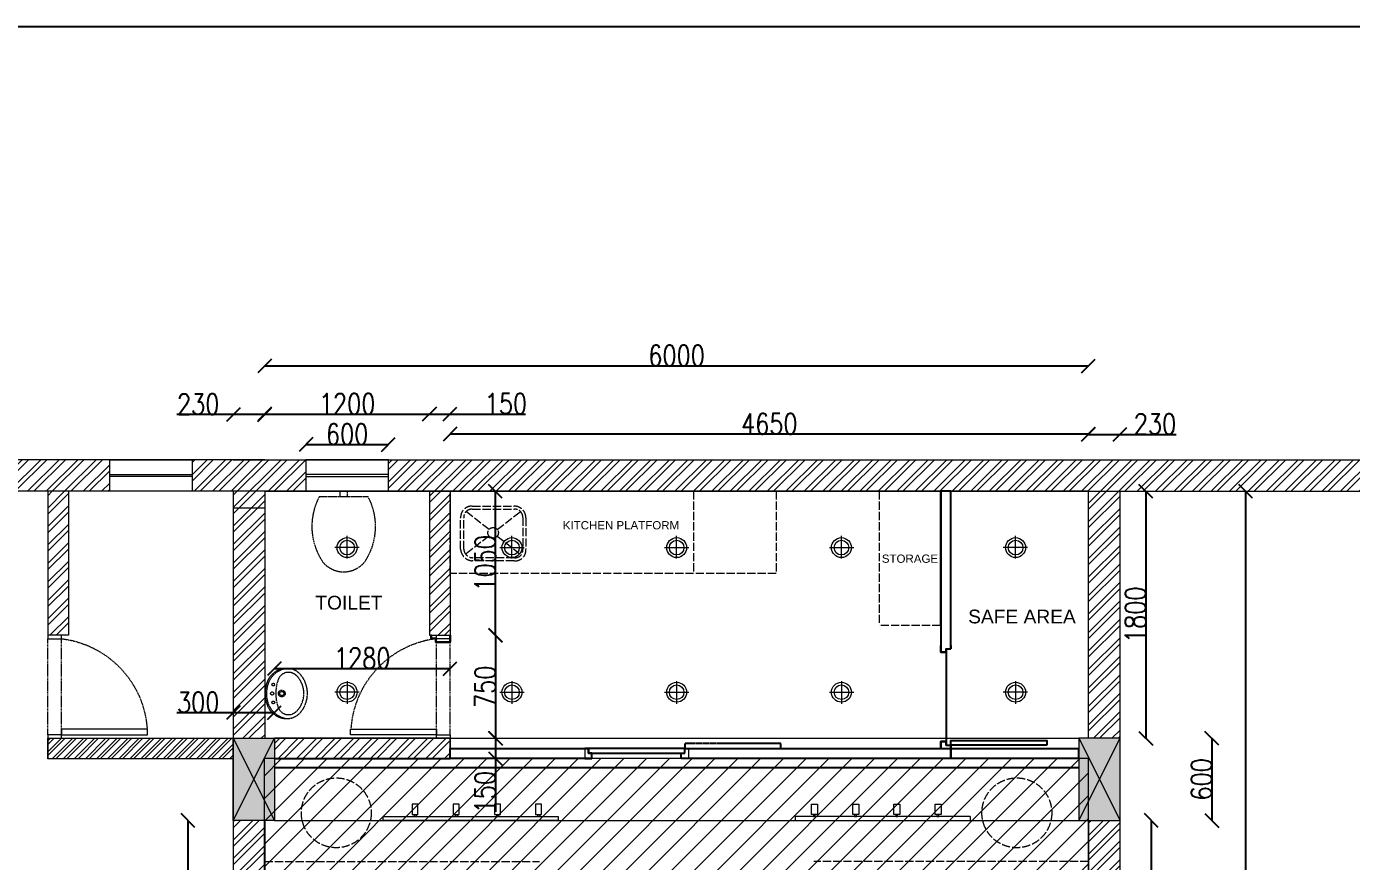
# Model space of a CAD drawing. Header units: millimetres. Extents: x 1926 to 160733, y 10813 to 39285.
# Drawn here: x 90556 to 100208, y 29227 to 35316 of the extents above; entities that cross this region are included whole.
import ezdxf

# ---------------------------------------------------------------- set-up
doc = ezdxf.new("R2010")
doc.units = ezdxf.units.MM
doc.linetypes.add('ACAD_ISO02W100', pattern=[15, 12, -3])
doc.linetypes.add('HIDDEN', pattern=[9.525, 6.35, -3.175])
doc.layers.get('Defpoints').update_dxf_attribs({"lineweight": 0})
for name, color, linetype, lineweight in [('C-DOOR', 7, 'HIDDEN', 0), ('celling', 30, 'Continuous', 0), ('COLOUNM', 7, 'Continuous', 0), ('FURN', 252, 'Continuous', 0), ('furn 2', 253, 'ACAD_ISO02W100', 0), ('hatch', 7, 'Continuous', 0), ('txt', 5, 'Continuous', 0), ('wall', 250, 'Continuous', 0)]:
    doc.layers.add(name, color=color, linetype=linetype, lineweight=lineweight)
doc.layers.add('ELE', color=7, linetype='Continuous', lineweight=0, true_color=0x575c5a)
doc.layers.add('glass', color=7, linetype='Continuous', lineweight=5, true_color=0x0082ad)
doc.styles.add('DIM_FONT', font='SIMPLEX.shx', dxfattribs={"width": 0.8})
doc.styles.get("Standard").update_dxf_attribs({"font": 'arial.ttf'})
doc.dimstyles.new('ISO-25', dxfattribs={"dimtxt": 2.5, "dimasz": 2.5, "dimexe": 1.25, "dimexo": 0.625, "dimtad": 1, "dimtxsty": 'Standard', "dimcen": 2.5, "dimadec": 0, "dimazin": 0, "dimtfac": 1, "dimtmove": 0, "dimatfit": 3, "dimfxl": 1, "dimarcsym": 0})
pattern_1 = [(45, (-1071278.23, 18299.64), (-67.351921, 67.351921), []), (45, (-1071233.33, 18299.64), (-67.351921, 67.351921), [])]

# ---------------------------------------------------------------- blocks, each defined once
blk = doc.blocks.new('A$C51D124C1')
at = {"layer": 'C-DOOR'}
for p, q in [((25, 100), (725, 100)), ((25, 0), (725, 0))]:
    blk.add_line(p, q, dxfattribs=at)
blk.add_arc((21.1, 15.4), 709, 6.8545, 86.46385, dxfattribs=at)
blk.add_arc((21.1, 15.4), 709, 6.8545, 86.46385, dxfattribs=at)
at = {"layer": 'ELE'}
for points in [[(25, 725), (65, 725), (65, 100), (25, 100)], [(25, 725), (65, 725), (65, 100), (25, 100)], [(25, 0), (0, 0), (0, 100), (25, 100)], [(25, 0), (0, 0), (0, 100), (25, 100)], [(750, 0), (725, 0), (725, 100), (750, 100)], [(750, 0), (725, 0), (725, 100), (750, 100)]]:
    blk.add_lwpolyline(points, close=True, dxfattribs=at)
blk = doc.blocks.new('_Oblique')
at = {"color": 0, "linetype": 'ByBlock', "lineweight": -2}
blk.add_line((-0.5, -0.5), (0.5, 0.5), dxfattribs=at)
blk = doc.blocks.new('*D298')
at = {"color": 0, "lineweight": -2, "transparency": 16777216}
blk.add_line((92291.4, 32489.3), (93491.4, 32489.3), dxfattribs=at)
at = {"layer": 'Defpoints', "color": 0, "transparency": 16777216}
for p in [(93491.4, 32489.3), (92291.4, 32072.6), (93491.4, 32072.6)]:
    blk.add_point(p, dxfattribs=at)
at = {"color": 0, "lineweight": -2, "transparency": 16777216, "xscale": 100, "yscale": 100, "zscale": 100, "rotation": 180}
blk.add_blockref('_Oblique', (92291.4, 32489.3), dxfattribs=at)
at = {"color": 0, "lineweight": -2, "transparency": 16777216, "xscale": 100, "yscale": 100, "zscale": 100}
blk.add_blockref('_Oblique', (93491.4, 32489.3), dxfattribs=at)
at = {"color": 0, "transparency": 16777216, "insert": (92891.4, 32565), "char_height": 150, "attachment_point": 5, "style": 'DIM_FONT'}
blk.add_mtext('1200', dxfattribs=at)
blk = doc.blocks.new('*D299')
at = {"color": 0, "lineweight": -2, "transparency": 16777216}
for p, q in [((93491.4, 32489.6), (93641.4, 32489.6)), ((93641.4, 32489.6), (94191.4, 32489.6))]:
    blk.add_line(p, q, dxfattribs=at)
at = {"layer": 'Defpoints', "color": 0, "transparency": 16777216}
for p in [(93491.4, 32489.6), (93491.4, 31926.2), (93641.4, 31926.2)]:
    blk.add_point(p, dxfattribs=at)
at = {"color": 0, "lineweight": -2, "transparency": 16777216, "xscale": 100, "yscale": 100, "zscale": 100, "rotation": 180}
blk.add_blockref('_Oblique', (93491.4, 32489.6), dxfattribs=at)
at = {"color": 0, "lineweight": -2, "transparency": 16777216, "xscale": 100, "yscale": 100, "zscale": 100}
blk.add_blockref('_Oblique', (93641.4, 32489.6), dxfattribs=at)
at = {"color": 0, "transparency": 16777216, "insert": (94048, 32565.3), "char_height": 150, "attachment_point": 5, "style": 'DIM_FONT'}
blk.add_mtext('150', dxfattribs=at)
blk = doc.blocks.new('*D300')
at = {"color": 0, "lineweight": -2, "transparency": 16777216}
blk.add_line((98291.4, 32343), (93641.4, 32343), dxfattribs=at)
at = {"layer": 'Defpoints', "color": 0, "transparency": 16777216}
for p in [(93641.4, 32343), (93641.4, 31926.2), (98291.4, 31926.2)]:
    blk.add_point(p, dxfattribs=at)
at = {"color": 0, "lineweight": -2, "transparency": 16777216, "xscale": 100, "yscale": 100, "zscale": 100, "rotation": 180}
blk.add_blockref('_Oblique', (93641.4, 32343), dxfattribs=at)
at = {"color": 0, "lineweight": -2, "transparency": 16777216, "xscale": 100, "yscale": 100, "zscale": 100}
blk.add_blockref('_Oblique', (98291.4, 32343), dxfattribs=at)
at = {"color": 0, "transparency": 16777216, "insert": (95966.4, 32418.6), "char_height": 150, "attachment_point": 5, "style": 'DIM_FONT'}
blk.add_mtext('4650', dxfattribs=at)
blk = doc.blocks.new('*D301')
at = {"color": 0, "lineweight": -2, "transparency": 16777216}
blk.add_line((98709.7, 31926.2), (98709.7, 30126.2), dxfattribs=at)
at = {"layer": 'Defpoints', "color": 0, "transparency": 16777216}
for p in [(98291.4, 31926.2), (98291.4, 30126.2), (98709.7, 30126.2)]:
    blk.add_point(p, dxfattribs=at)
at = {"color": 0, "lineweight": -2, "transparency": 16777216, "xscale": 100, "yscale": 100, "zscale": 100}
for p, rotation in [((98709.7, 31926.2), 90), ((98709.7, 30126.2), 270)]:
    blk.add_blockref('_Oblique', p, dxfattribs=dict(at, rotation=rotation))
at = {"color": 0, "transparency": 16777216, "insert": (98634.1, 31026.2), "char_height": 150, "attachment_point": 5, "rotation": 90, "style": 'DIM_FONT'}
blk.add_mtext('1800', dxfattribs=at)
blk = doc.blocks.new('*D302')
at = {"color": 0, "lineweight": -2, "transparency": 16777216}
blk.add_line((99190.3, 30126.2), (99190.3, 29526.2), dxfattribs=at)
at = {"layer": 'Defpoints', "color": 0, "transparency": 16777216}
for p in [(98221.4, 30126.2), (98221.4, 29526.2), (99190.3, 29526.2)]:
    blk.add_point(p, dxfattribs=at)
at = {"color": 0, "lineweight": -2, "transparency": 16777216, "xscale": 100, "yscale": 100, "zscale": 100}
for p, rotation in [((99190.3, 30126.2), 90), ((99190.3, 29526.2), 270)]:
    blk.add_blockref('_Oblique', p, dxfattribs=dict(at, rotation=rotation))
at = {"color": 0, "transparency": 16777216, "insert": (99114.7, 29826.2), "char_height": 150, "attachment_point": 5, "rotation": 90, "style": 'DIM_FONT'}
blk.add_mtext('600', dxfattribs=at)
blk = doc.blocks.new('*D303')
at = {"color": 0, "lineweight": -2, "transparency": 16777216}
blk.add_line((98749.2, 29526.2), (98749.2, 27426.2), dxfattribs=at)
at = {"layer": 'Defpoints', "color": 0, "transparency": 16777216}
for p in [(98291.4, 29526.2), (98291.4, 27426.2), (98749.2, 27426.2)]:
    blk.add_point(p, dxfattribs=at)
at = {"color": 0, "lineweight": -2, "transparency": 16777216, "xscale": 100, "yscale": 100, "zscale": 100}
for p, rotation in [((98749.2, 29526.2), 90), ((98749.2, 27426.2), 270)]:
    blk.add_blockref('_Oblique', p, dxfattribs=dict(at, rotation=rotation))
at = {"color": 0, "transparency": 16777216, "insert": (98673.5, 28476.2), "char_height": 150, "attachment_point": 5, "rotation": 90, "style": 'DIM_FONT'}
blk.add_mtext('2100', dxfattribs=at)
blk = doc.blocks.new('*D308')
at = {"color": 0, "lineweight": -2, "transparency": 16777216}
for p, q in [((92061.4, 32486), (91651.6, 32486)), ((92291.4, 32486), (92061.4, 32486))]:
    blk.add_line(p, q, dxfattribs=at)
at = {"layer": 'Defpoints', "color": 0, "transparency": 16777216}
for p in [(92291.4, 32486), (92061.4, 32000.9), (92291.4, 32000.9)]:
    blk.add_point(p, dxfattribs=at)
at = {"color": 0, "lineweight": -2, "transparency": 16777216, "xscale": 100, "yscale": 100, "zscale": 100, "rotation": 180}
blk.add_blockref('_Oblique', (92061.4, 32486), dxfattribs=at)
at = {"color": 0, "lineweight": -2, "transparency": 16777216, "xscale": 100, "yscale": 100, "zscale": 100}
blk.add_blockref('_Oblique', (92291.4, 32486), dxfattribs=at)
at = {"color": 0, "transparency": 16777216, "insert": (91806.5, 32561.6), "char_height": 150, "attachment_point": 5, "style": 'DIM_FONT'}
blk.add_mtext('230', dxfattribs=at)
blk = doc.blocks.new('*D309')
at = {"color": 0, "lineweight": -2, "transparency": 16777216}
blk.add_line((91732.3, 27426.2), (91732.3, 29526.2), dxfattribs=at)
at = {"layer": 'Defpoints', "color": 0, "transparency": 16777216}
for p in [(91732.3, 29526.2), (92061.4, 29526.2), (92067.8, 27426.2)]:
    blk.add_point(p, dxfattribs=at)
at = {"color": 0, "lineweight": -2, "transparency": 16777216, "xscale": 100, "yscale": 100, "zscale": 100}
for p, rotation in [((91732.3, 29526.2), 90), ((91732.3, 27426.2), 270)]:
    blk.add_blockref('_Oblique', p, dxfattribs=dict(at, rotation=rotation))
at = {"color": 0, "transparency": 16777216, "insert": (91656.7, 28476.2), "char_height": 150, "attachment_point": 5, "rotation": 90, "style": 'DIM_FONT'}
blk.add_mtext('2100', dxfattribs=at)
blk = doc.blocks.new('*D314')
at = {"color": 0, "lineweight": -2, "transparency": 16777216}
blk.add_line((92291.4, 32840.4), (98291.4, 32840.4), dxfattribs=at)
at = {"layer": 'Defpoints', "color": 0, "transparency": 16777216}
for p in [(98291.4, 32840.4), (92291.4, 32116.7), (98291.4, 32116.7)]:
    blk.add_point(p, dxfattribs=at)
at = {"color": 0, "lineweight": -2, "transparency": 16777216, "xscale": 100, "yscale": 100, "zscale": 100, "rotation": 180}
blk.add_blockref('_Oblique', (92291.4, 32840.4), dxfattribs=at)
at = {"color": 0, "lineweight": -2, "transparency": 16777216, "xscale": 100, "yscale": 100, "zscale": 100}
blk.add_blockref('_Oblique', (98291.4, 32840.4), dxfattribs=at)
at = {"color": 0, "transparency": 16777216, "insert": (95291.4, 32916), "char_height": 150, "attachment_point": 5, "style": 'DIM_FONT'}
blk.add_mtext('6000', dxfattribs=at)
blk = doc.blocks.new('*D315')
at = {"color": 0, "lineweight": -2, "transparency": 16777216}
blk.add_line((99436.6, 31926.2), (99436.6, 22926.2), dxfattribs=at)
at = {"layer": 'Defpoints', "color": 0, "transparency": 16777216}
for p in [(97612, 31926.2), (97612, 22926.2), (99436.6, 22926.2)]:
    blk.add_point(p, dxfattribs=at)
at = {"color": 0, "lineweight": -2, "transparency": 16777216, "xscale": 100, "yscale": 100, "zscale": 100}
for p, rotation in [((99436.6, 31926.2), 90), ((99436.6, 22926.2), 270)]:
    blk.add_blockref('_Oblique', p, dxfattribs=dict(at, rotation=rotation))
at = {"color": 0, "transparency": 16777216, "insert": (99361, 27426.2), "char_height": 150, "attachment_point": 5, "rotation": 90, "style": 'DIM_FONT'}
blk.add_mtext('9000', dxfattribs=at)
blk = doc.blocks.new('*D316')
at = {"color": 0, "lineweight": -2, "transparency": 16777216}
blk.add_line((92591.4, 32267.5), (93191.4, 32267.5), dxfattribs=at)
at = {"layer": 'Defpoints', "color": 0, "transparency": 16777216}
for p in [(93191.4, 32267.5), (92591.4, 32156.2), (93191.4, 32156.2)]:
    blk.add_point(p, dxfattribs=at)
at = {"color": 0, "lineweight": -2, "transparency": 16777216, "xscale": 100, "yscale": 100, "zscale": 100, "rotation": 180}
blk.add_blockref('_Oblique', (92591.4, 32267.5), dxfattribs=at)
at = {"color": 0, "lineweight": -2, "transparency": 16777216, "xscale": 100, "yscale": 100, "zscale": 100}
blk.add_blockref('_Oblique', (93191.4, 32267.5), dxfattribs=at)
at = {"color": 0, "transparency": 16777216, "insert": (92891.4, 32343.1), "char_height": 150, "attachment_point": 5, "style": 'DIM_FONT'}
blk.add_mtext('600', dxfattribs=at)
blk = doc.blocks.new('*D317')
at = {"color": 0, "lineweight": -2, "transparency": 16777216}
blk.add_line((92361.4, 30633.9), (93641.4, 30633.9), dxfattribs=at)
at = {"layer": 'Defpoints', "color": 0, "transparency": 16777216}
for p in [(93641.4, 30633.9), (92361.4, 29897.7), (93641.4, 29897.7)]:
    blk.add_point(p, dxfattribs=at)
at = {"color": 0, "lineweight": -2, "transparency": 16777216, "xscale": 100, "yscale": 100, "zscale": 100, "rotation": 180}
blk.add_blockref('_Oblique', (92361.4, 30633.9), dxfattribs=at)
at = {"color": 0, "lineweight": -2, "transparency": 16777216, "xscale": 100, "yscale": 100, "zscale": 100}
blk.add_blockref('_Oblique', (93641.4, 30633.9), dxfattribs=at)
at = {"color": 0, "transparency": 16777216, "insert": (93001.4, 30709.6), "char_height": 150, "attachment_point": 5, "style": 'DIM_FONT'}
blk.add_mtext('1280', dxfattribs=at)
blk = doc.blocks.new('*D318')
at = {"color": 0, "lineweight": -2, "transparency": 16777216}
for p, q in [((93972.2, 30126.2), (93972.2, 29976.2)), ((93972.2, 29976.2), (93972.2, 29589.3))]:
    blk.add_line(p, q, dxfattribs=at)
at = {"layer": 'Defpoints', "color": 0, "transparency": 16777216}
for p in [(93815.3, 30126.2), (93972.2, 30126.2), (93815.3, 29976.2)]:
    blk.add_point(p, dxfattribs=at)
at = {"color": 0, "lineweight": -2, "transparency": 16777216, "xscale": 100, "yscale": 100, "zscale": 100}
for p, rotation in [((93972.2, 30126.2), 90), ((93972.2, 29976.2), 270)]:
    blk.add_blockref('_Oblique', p, dxfattribs=dict(at, rotation=rotation))
at = {"color": 0, "transparency": 16777216, "insert": (93896.5, 29732.7), "char_height": 150, "attachment_point": 5, "rotation": 90, "style": 'DIM_FONT'}
blk.add_mtext('150', dxfattribs=at)
blk = doc.blocks.new('*D319')
at = {"color": 0, "lineweight": -2, "transparency": 16777216}
blk.add_line((93973.3, 30126.2), (93973.3, 30876.2), dxfattribs=at)
at = {"layer": 'Defpoints', "color": 0, "transparency": 16777216}
for p in [(93641.4, 30876.2), (93973.3, 30876.2), (93641.4, 30126.2)]:
    blk.add_point(p, dxfattribs=at)
at = {"color": 0, "lineweight": -2, "transparency": 16777216, "xscale": 100, "yscale": 100, "zscale": 100}
for p, rotation in [((93973.3, 30876.2), 90), ((93973.3, 30126.2), 270)]:
    blk.add_blockref('_Oblique', p, dxfattribs=dict(at, rotation=rotation))
at = {"color": 0, "transparency": 16777216, "insert": (93897.6, 30501.2), "char_height": 150, "attachment_point": 5, "rotation": 90, "style": 'DIM_FONT'}
blk.add_mtext('750', dxfattribs=at)
blk = doc.blocks.new('*D320')
at = {"color": 0, "lineweight": -2, "transparency": 16777216}
blk.add_line((93971.7, 30876.2), (93971.7, 31926.2), dxfattribs=at)
at = {"layer": 'Defpoints', "color": 0, "transparency": 16777216}
for p in [(93641.4, 31926.2), (93971.7, 31926.2), (93641.4, 30876.2)]:
    blk.add_point(p, dxfattribs=at)
at = {"color": 0, "lineweight": -2, "transparency": 16777216, "xscale": 100, "yscale": 100, "zscale": 100}
for p, rotation in [((93971.7, 31926.2), 90), ((93971.7, 30876.2), 270)]:
    blk.add_blockref('_Oblique', p, dxfattribs=dict(at, rotation=rotation))
at = {"color": 0, "transparency": 16777216, "insert": (93896.1, 31401.2), "char_height": 150, "attachment_point": 5, "rotation": 90, "style": 'DIM_FONT'}
blk.add_mtext('1050', dxfattribs=at)
blk = doc.blocks.new('*D321')
at = {"color": 0, "lineweight": -2, "transparency": 16777216}
for p, q in [((92061.4, 30312.1), (91651.6, 30312.1)), ((92361.4, 30312.1), (92061.4, 30312.1))]:
    blk.add_line(p, q, dxfattribs=at)
at = {"layer": 'Defpoints', "color": 0, "transparency": 16777216}
for p in [(92361.4, 30312.1), (92061.4, 30126.2), (92361.4, 30126.2)]:
    blk.add_point(p, dxfattribs=at)
at = {"color": 0, "lineweight": -2, "transparency": 16777216, "xscale": 100, "yscale": 100, "zscale": 100, "rotation": 180}
blk.add_blockref('_Oblique', (92061.4, 30312.1), dxfattribs=at)
at = {"color": 0, "lineweight": -2, "transparency": 16777216, "xscale": 100, "yscale": 100, "zscale": 100}
blk.add_blockref('_Oblique', (92361.4, 30312.1), dxfattribs=at)
at = {"color": 0, "transparency": 16777216, "insert": (91806.5, 30387.7), "char_height": 150, "attachment_point": 5, "style": 'DIM_FONT'}
blk.add_mtext('300', dxfattribs=at)
blk = doc.blocks.new('*D323')
at = {"color": 0, "lineweight": -2, "transparency": 16777216}
for p, q in [((98291.4, 32341.6), (98521.4, 32341.6)), ((98521.4, 32341.6), (98931.2, 32341.6))]:
    blk.add_line(p, q, dxfattribs=at)
at = {"layer": 'Defpoints', "color": 0, "transparency": 16777216}
for p in [(98521.4, 32341.6), (98291.4, 31926.2), (98521.4, 31926.2)]:
    blk.add_point(p, dxfattribs=at)
at = {"color": 0, "lineweight": -2, "transparency": 16777216, "xscale": 100, "yscale": 100, "zscale": 100, "rotation": 180}
blk.add_blockref('_Oblique', (98291.4, 32341.6), dxfattribs=at)
at = {"color": 0, "lineweight": -2, "transparency": 16777216, "xscale": 100, "yscale": 100, "zscale": 100}
blk.add_blockref('_Oblique', (98521.4, 32341.6), dxfattribs=at)
at = {"color": 0, "transparency": 16777216, "insert": (98776.3, 32417.2), "char_height": 150, "attachment_point": 5, "style": 'DIM_FONT'}
blk.add_mtext('230', dxfattribs=at)

msp = doc.modelspace()

# ---------------------------------------------------------------- hatches: boundary and pattern name
at = {"layer": 'celling'}
h = msp.add_hatch(dxfattribs=at)
h.set_pattern_fill('ANSI31', color=256, scale=37)
h.set_pattern_definition([(45, (323686.36, -369231.39), (-83.06737, 83.06737), [])])
h.paths.add_polyline_path([(98291.422, 29977.72), (92286.422, 29977.72), (92286.422, 22926.232), (98291.422, 22926.232)])
at = {"layer": 'hatch', "linetype": 'Continuous', "ltscale": 3, "true_color": 0xc7c8ca}
h = msp.add_hatch(dxfattribs=at)
h.set_pattern_fill('ANSI32', color=9, scale=10)
h.set_pattern_definition(pattern_1)
h.paths.add_polyline_path([(98521.422, 31926.232), (98291.422, 31926.232), (98291.422, 30126.232), (98521.422, 30126.232)])
h.paths.add_polyline_path([(93641.422, 31926.232), (93491.422, 31926.232), (93491.422, 30876.232), (93641.422, 30876.232)])
h.paths.add_polyline_path([(92291.422, 31926.232), (92061.422, 31926.232), (92061.422, 30126.232), (92291.422, 30126.232)])
h.paths.add_polyline_path([(93641.422, 30126.232), (92361.422, 30126.232), (92361.422, 29976.232), (93641.422, 29976.232)])
h.paths.add_polyline_path([(92291.422, 29526.232), (92061.422, 29526.232), (92061.422, 27426.232), (92291.422, 27426.232)])
h.paths.add_polyline_path([(92291.422, 27126.232), (92061.422, 27126.232), (92061.422, 25026.232), (92291.422, 25026.232)])
h.paths.add_polyline_path([(98521.422, 27126.232), (98291.422, 27126.232), (98291.422, 25026.232), (98521.422, 25026.232)])
h.paths.add_polyline_path([(92291.422, 24426.232), (92061.422, 24426.232), (92061.422, 22926.232), (92291.422, 22926.232)])
h.paths.add_polyline_path([(98521.422, 24426.232), (98291.422, 24426.232), (98291.422, 22926.232), (98521.422, 22926.232)])
h.paths.add_polyline_path([(98521.422, 29526.232), (98291.422, 29526.232), (98291.422, 27426.232), (98521.422, 27426.232)])
h.paths.add_polyline_path([(92577.037, 30828.781), (93385.003, 30828.781), (93385.003, 31299.653), (92577.037, 31299.653)], flags=9)
h.paths.add_polyline_path([(89245.723, 12656.425), (97218.369, 12656.425), (97218.369, 13377.673), (89245.723, 13377.673)], flags=9)
h.paths.add_polyline_path([(98566.025, 29717.371), (98978.678, 29717.371), (98978.678, 30026.478), (98566.025, 30026.478)], flags=9)
h.paths.add_polyline_path([(98566.025, 27132.34), (98978.678, 27132.34), (98978.678, 27441.446), (98566.025, 27441.446)], flags=9)
h.paths.add_polyline_path([(98566.025, 24617.371), (98978.678, 24617.371), (98978.678, 24926.478), (98566.025, 24926.478)], flags=9)
h.paths.add_polyline_path([(91636.553, 29717.371), (92049.207, 29717.371), (92049.207, 30026.478), (91636.553, 30026.478)], flags=9)
h.paths.add_polyline_path([(91636.553, 27132.34), (92049.207, 27132.34), (92049.207, 27441.446), (91636.553, 27441.446)], flags=9)
h.paths.add_polyline_path([(90632.475, 10813.117), (99877.117, 10813.117), (99877.117, 11901.803), (90632.475, 11901.803)], flags=9)
h.paths.add_polyline_path([(104503.65, 11504.023), (104982.311, 11504.023), (104982.311, 12223.898), (104503.65, 12223.898)], flags=9)
h.paths.add_polyline_path([(89147.086, 13420.952), (97285.023, 13420.952), (97285.023, 14509.638), (89147.086, 14509.638)], flags=9)
h.paths.add_polyline_path([(87109.72, 12843.246), (87981.056, 12843.246), (87981.056, 14282.683), (87109.72, 14282.683)], flags=9)
h.paths.add_polyline_path([(87974.262, 13005.642), (89059.344, 13005.642), (89059.344, 14094.328), (87974.262, 14094.328)], flags=9)
h.paths.add_polyline_path([(96347.765, 20336.578), (97768.488, 20336.578), (97768.488, 20783.641), (96347.765, 20783.641)], flags=9)
h.paths.add_polyline_path([(93089.262, 17879.395), (94509.985, 17879.395), (94509.985, 18326.458), (93089.262, 18326.458)], flags=9)
h.paths.add_polyline_path([(94626.864, 27956.008), (96688.39, 27956.008), (96688.39, 28897.837), (94626.864, 28897.837)], flags=9)
h.paths.add_polyline_path([(102907.837, 21173.094), (104313.712, 21173.094), (104313.712, 21620.156), (102907.837, 21620.156)], flags=9)
h.paths.add_polyline_path([(102703.381, 18289.92), (104618.358, 18289.92), (104618.358, 18736.982), (102703.381, 18736.982)], flags=9)
h.paths.add_polyline_path([(91636.553, 24617.371), (92049.207, 24617.371), (92049.207, 24926.478), (91636.553, 24926.478)], flags=9)
h.paths.add_polyline_path([(99789.434, 26478.202), (101493.817, 26478.202), (101493.817, 27424.414), (99789.434, 27424.414)], flags=9)
h.paths.add_polyline_path([(89445.765, 26478.202), (90959.077, 26478.202), (90959.077, 27424.414), (89445.765, 27424.414)], flags=9)
h.paths.add_polyline_path([(95561.501, 22544.45), (95971.63, 22544.45), (95971.63, 22963.281), (95561.501, 22963.281)], flags=9)
h.paths.add_polyline_path([(93191.422, 32156.232), (93191.422, 31926.232), (98521.422, 31926.232), (102213.534, 31926.232), (102213.534, 32156.232)])
h.paths.add_polyline_path([(91161.422, 31926.232), (91161.422, 32156.232), (88369.309, 32156.232), (88369.309, 31926.232)])
h.paths.add_polyline_path([(91761.422, 32156.232), (91761.422, 31926.232), (92591.422, 31926.232), (92591.422, 32156.232)])
h = msp.add_hatch(dxfattribs=at)
h.set_pattern_fill('ANSI32', color=9, scale=10)
h.set_pattern_definition(pattern_1)
h.paths.add_polyline_path([(90861.422, 31926.232), (90711.422, 31926.232), (90711.422, 30876.232), (90811.422, 30876.232), (90861.422, 30876.232)])
h = msp.add_hatch(dxfattribs=at)
h.set_pattern_fill('ANSI32', color=9, scale=6)
h.set_pattern_definition([(45, (-1071278.23, 18299.645), (-40.4111525, 40.4111525), []), (45, (-1071251.287, 18299.645), (-40.4111525, 40.4111525), [])])
h.paths.add_polyline_path([(92061.422, 30126.232), (90711.422, 30126.232), (90711.422, 29976.232), (92061.422, 29976.232)])
at = {"layer": 'wall', "true_color": 0xc7c8ca}
h = msp.add_hatch(color=9, dxfattribs=at)
h.dxf.hatch_style = 1
h.paths.add_polyline_path([(98521.422, 30126.232), (98221.422, 30126.232), (98221.422, 29526.232), (98521.422, 29526.232)])
h.paths.add_polyline_path([(92361.422, 30126.232), (92061.422, 30126.232), (92061.422, 29526.232), (92361.422, 29526.232)])
h.paths.add_polyline_path([(92361.422, 27426.232), (92061.422, 27426.232), (92061.422, 27126.232), (92361.422, 27126.232)])
h.paths.add_polyline_path([(98521.422, 27426.232), (98221.422, 27426.232), (98221.422, 27126.232), (98521.422, 27126.232)])
h.paths.add_polyline_path([(98521.422, 25026.232), (98221.422, 25026.232), (98221.422, 24426.232), (98521.422, 24426.232)])
h.paths.add_polyline_path([(92361.422, 25026.232), (92061.422, 25026.232), (92061.422, 24426.232), (92361.422, 24426.232)])

# ---------------------------------------------------------------- linework, layer by layer
for p, q in [((97215.699, 30950.778), (97215.699, 31926.232)), ((93538.612, 30852.76), (93502.749, 30852.76)), ((97253.943, 30778.654), (97289.805, 30778.654)), ((97253.943, 30752.36), (97253.943, 30102.047)), ((94650.193, 30051.84), (94623.899, 30051.84)), ((94650.193, 30015.978), (94650.193, 30051.84)), ((95350.698, 30015.978), (95350.698, 30051.84)), ((95350.698, 30051.84), (95377.007, 30051.84)), ((97253.943, 30075.753), (97289.805, 30075.753)), ((94623.899, 29977.72), (94674.106, 29977.72)), ((94674.106, 30015.978), (94650.193, 30015.978)), ((94674.106, 29977.72), (94674.106, 30015.978)), ((94674.106, 30015.978), (95324.404, 30015.978)), ((95324.404, 29977.72), (95324.404, 30015.978)), ((95324.404, 30015.978), (95350.698, 30015.978)), ((95377.007, 29977.72), (95324.404, 29977.72)), ((92362.344, 29913.168), (98219.843, 29913.168))]:
    msp.add_line(p, q)
for points in [[(84623.562, 35315.561), (109993.582, 35315.561), (109993.582, 12463.975), (84623.562, 12463.975)], [(93502.749, 30852.76), (93502.749, 30852.76), (93502.749, 30852.76), (93502.749, 30852.76), (93502.749, 30876.673), (93502.749, 30876.673), (93502.749, 30876.673), (93502.749, 30876.673)], [(93538.612, 30826.465), (93538.612, 30826.465), (93538.612, 30826.465), (93538.612, 30826.465), (93538.612, 30852.76), (93538.612, 30852.76), (93538.612, 30852.76), (93538.612, 30852.76)], [(93641.422, 30826.465), (93641.422, 30826.465), (93538.612, 30826.465), (93538.612, 30826.465), (93538.612, 30826.465), (93538.612, 30826.465), (93641.422, 30826.465), (93641.422, 30826.465)], [(93641.422, 30876.673), (93641.422, 30876.673), (93641.422, 30876.673), (93641.422, 30876.673), (93641.422, 30826.465), (93641.422, 30826.465), (93641.422, 30826.465), (93641.422, 30826.465)], [(97215.699, 30802.56), (97215.699, 30802.56), (97215.699, 30802.56), (97215.699, 30802.56), (97215.699, 30752.352), (97215.699, 30752.352), (97215.699, 30752.352), (97215.699, 30752.352)], [(97289.805, 30778.654), (97289.805, 30778.654), (97289.805, 30778.654), (97289.805, 30778.654), (97289.805, 30802.567), (97289.805, 30802.567), (97289.805, 30802.567), (97289.805, 30802.567)], [(97215.699, 30752.36), (97215.699, 30752.36), (97253.943, 30752.36), (97253.943, 30752.36), (97253.943, 30752.36), (97253.943, 30752.36), (97215.699, 30752.36), (97215.699, 30752.36)], [(97253.943, 30752.36), (97253.943, 30752.36), (97253.943, 30752.36), (97253.943, 30752.36), (97253.943, 30778.654), (97253.943, 30778.654), (97253.943, 30778.654), (97253.943, 30778.654)], [(95350.698, 30015.978), (95350.698, 30015.978), (95350.698, 30051.84), (95350.698, 30051.84), (94650.193, 30051.84), (94650.193, 30051.84), (94650.193, 30015.978), (94650.193, 30015.978)], [(97215.699, 30102.04), (97215.699, 30102.04), (97253.943, 30102.047), (97253.943, 30102.047), (97253.943, 30102.047), (97253.943, 30102.047), (97215.699, 30102.04), (97215.699, 30102.04)], [(97215.699, 30051.833), (97215.699, 30051.833), (97215.699, 30051.833), (97215.699, 30051.833), (97215.699, 30102.04), (97215.699, 30102.04), (97215.699, 30102.04), (97215.699, 30102.04)], [(97253.943, 30102.047), (97253.943, 30102.047), (97253.943, 30102.047), (97253.943, 30102.047), (97253.943, 30075.753), (97253.943, 30075.753), (97253.943, 30075.753), (97253.943, 30075.753)], [(97987.929, 30075.753), (97987.929, 30075.753), (97289.805, 30075.753), (97289.805, 30075.753), (97289.805, 30109.22), (97289.805, 30109.22), (97987.929, 30109.22), (97987.929, 30109.22)], [(97289.805, 30075.753), (97289.805, 30075.753), (97289.805, 30075.753), (97289.805, 30075.753), (97289.805, 30051.84), (97289.805, 30051.84), (97289.805, 30051.84), (97289.805, 30051.84)], [(97289.805, 30051.84), (98219.843, 30051.84), (98219.843, 29977.72), (97289.805, 29977.72)]]:
    msp.add_lwpolyline(points, close=True)
for points in [[(97289.805, 30778.654), (97289.805, 31926.232), (97215.699, 31926.232), (97215.699, 30752.36)], [(94674.106, 29977.72), (93641.422, 29977.72), (93641.422, 30051.833), (94650.193, 30051.833)], [(95377.007, 30051.833), (97289.805, 30051.837), (97289.805, 29977.724), (95377.007, 29977.72)], [(97215.699, 30102.04), (97215.699, 30051.837), (97289.805, 30051.837), (97289.805, 30109.22)]]:
    msp.add_lwpolyline(points)
at = {"linetype": 'ACAD_ISO02W100', "ltscale": 0.2}
msp.add_lwpolyline([(96051.203, 30051.84), (96051.203, 30051.84), (96051.203, 30087.703), (96051.203, 30087.703), (95350.698, 30087.703), (95350.698, 30087.703), (95350.698, 30051.84), (95350.698, 30051.84)], close=True, dxfattribs=at)
at = {"layer": 'celling'}
for p, q in [((92891.422, 31435.885), (92891.422, 31600.875)), ((94091.422, 31435.885), (94091.422, 31600.875)), ((95291.422, 31435.885), (95291.422, 31600.875)), ((96491.422, 31435.885), (96491.422, 31600.875)), ((97761.298, 31435.885), (97761.298, 31600.875)), ((92978.559, 31515.787), (92801.567, 31515.787)), ((94004.284, 31515.787), (94181.276, 31515.787)), ((95204.284, 31515.787), (95381.276, 31515.787)), ((96404.284, 31515.787), (96581.276, 31515.787)), ((97848.435, 31515.787), (97671.443, 31515.787)), ((92891.422, 30541.262), (92891.422, 30376.273)), ((94091.422, 30541.262), (94091.422, 30376.273)), ((95291.422, 30541.262), (95291.422, 30376.273)), ((96491.422, 30541.262), (96491.422, 30376.273)), ((97761.298, 30541.262), (97761.298, 30376.273)), ((92978.559, 30461.361), (92801.567, 30461.361)), ((94004.284, 30461.361), (94181.276, 30461.361)), ((95204.284, 30461.361), (95381.276, 30461.361)), ((96404.284, 30461.361), (96581.276, 30461.361)), ((97848.435, 30461.361), (97671.443, 30461.361))]:
    msp.add_line(p, q, dxfattribs=at)
msp.add_lwpolyline([(92286.422, 22926.232), (98291.422, 22926.232), (98291.422, 29977.72), (92286.422, 29977.72)], close=True, dxfattribs=at)
for centre, radius in [((92890.972, 31515.787), 72.661), ((92890.972, 31515.787), 53.234), ((94091.871, 31515.787), 72.661), ((94091.871, 31515.787), 53.234), ((95291.871, 31515.787), 72.661), ((95291.871, 31515.787), 53.234), ((96491.871, 31515.787), 72.661), ((96491.871, 31515.787), 53.234), ((97760.848, 31515.787), 72.661), ((97760.848, 31515.787), 53.234), ((92890.972, 30461.361), 72.661), ((92890.972, 30461.361), 53.234), ((94091.871, 30461.361), 72.661), ((94091.871, 30461.361), 53.234), ((95291.871, 30461.361), 72.661), ((95291.871, 30461.361), 53.234), ((96491.871, 30461.361), 72.661), ((96491.871, 30461.361), 53.234), ((97760.848, 30461.361), 72.661), ((97760.848, 30461.361), 53.234)]:
    msp.add_circle(centre, radius, dxfattribs=at)
at = {"layer": 'COLOUNM'}
for points in [[(92061.422, 30126.232), (92361.422, 30126.232), (92361.422, 29526.232), (92061.422, 29526.232)], [(98521.422, 30126.232), (98221.422, 30126.232), (98221.422, 29526.232), (98521.422, 29526.232)]]:
    msp.add_lwpolyline(points, close=True, dxfattribs=at)
at = {"layer": 'furn 2'}
for p, q in [((92689.822, 31888.432), (93042.622, 31888.432)), ((92841.022, 31888.432), (92841.022, 31926.232)), ((92891.422, 31926.232), (92891.422, 31888.432))]:
    msp.add_line(p, q, dxfattribs=at)
at = {"layer": 'furn 2', "ltscale": 5}
for p, q in [((95415.413, 31926.232), (95415.413, 31326.142)), ((96766.216, 31926.232), (96766.216, 30950.778)), ((93924.816, 31647.516), (93758.115, 31778.454)), ((93984.964, 31647.382), (94153.968, 31778.913)), ((93924.711, 31600.488), (93754.731, 31468.198)), ((93984.859, 31600.354), (94159.341, 31463.306)), ((96778.18, 30950.778), (97215.699, 30950.778)), ((92290.619, 29227.008), (94291.734, 29227.008)), ((98291.568, 29227.008), (96290.453, 29227.008))]:
    msp.add_line(p, q, dxfattribs=at)
msp.add_lwpolyline([(96015.504, 31326.142), (93641.422, 31326.142), (93641.422, 31926.232), (96015.504, 31926.232)], close=True, dxfattribs=at)
for points in [[(93717.923, 31733.297, -0.43123464), (93803.272, 31818.645), (94108.352, 31818.645, -0.40806384), (94193.701, 31733.297), (94193.701, 31504.732, -0.46256141), (94108.352, 31419.383), (93803.272, 31419.383, -0.37857934), (93717.923, 31504.732)], [(93740.437, 31733.648, -0.43417438), (93802.921, 31796.131), (94109.894, 31796.131, -0.43817631), (94171.186, 31734.838), (94171.186, 31503.742, -0.47156038), (94109.342, 31441.898), (93804.014, 31441.898, -0.37321963), (93740.437, 31505.475)]]:
    msp.add_lwpolyline(points, format="xyb", close=True, dxfattribs=at)
for centre, radius in [((93954.838, 31623.935), 38.176), ((92812.368, 29581.993), 254.528), ((97769.819, 29581.993), 254.528)]:
    msp.add_circle(centre, radius, dxfattribs=at)
at = {"layer": 'furn 2'}
for centre, radius in [((92353.65, 30517.547), 9.813), ((92345.145, 30452.126), 11.449), ((92415.145, 30452.126), 24.533), ((92415.145, 30452.126), 15.047), ((92353.65, 30386.706), 9.813)]:
    msp.add_circle(centre, radius, dxfattribs=at)
for centre, radius, start, end in [((93094.167, 31669.65), 459.74, 151.5832219, 214.4423531), ((92638.276, 31669.65), 459.74, 325.5576469, 28.4167781), ((92866.222, 31536.504), 197.378, 220, 320), ((92452.762, 30481.565), 153.738, 90, 157.2855887), ((92474.775, 30467.991), 168.754, 100.9967463, 157.8207398), ((92464.224, 30526.891), 79.486, 62.9310067, 159.6415389), ((92452.762, 30504.463), 130.841, 39.0829067, 90), ((92452.762, 30504.463), 104.673, 39.0829067, 62.9310039), ((92523.089, 30452.126), 229.979, 157.2855884, 180), ((92523.089, 30452.126), 219.511, 158.7467458, 180), ((92665.706, 30452.126), 294.393, 159.6415374, 180), ((92388.323, 30452.126), 187.688, 0, 39.0829071), ((92388.323, 30452.126), 213.856, 0, 39.0829071), ((92523.089, 30452.126), 229.979, 180, 202.7144116), ((92523.089, 30452.126), 219.511, 180, 201.2532542), ((92665.706, 30452.126), 294.393, 180, 200.3584626), ((92388.323, 30452.126), 187.688, 320.9170929, 0), ((92388.323, 30452.126), 213.856, 320.9170929, 0), ((92452.762, 30422.687), 153.738, 202.7144113, 270), ((92474.775, 30436.261), 168.754, 202.1792602, 259.0032537), ((92464.224, 30377.362), 79.486, 200.3584611, 297.0689933), ((92452.762, 30399.79), 130.841, 270, 320.9170933), ((92452.762, 30399.79), 104.673, 297.0689961, 320.9170933)]:
    msp.add_arc(centre, radius, start, end, dxfattribs=at)
at = {"layer": 'glass', "linetype": 'Continuous'}
for points in [[(91761.422, 32033.208), (91161.422, 32033.208), (91161.422, 32049.256), (91761.422, 32049.256)], [(92591.422, 32033.208), (93191.422, 32033.208), (93191.422, 32049.256), (92591.422, 32049.256)]]:
    msp.add_lwpolyline(points, close=True, dxfattribs=at)
at = {"layer": 'txt'}
for p, q in [((93151.633, 29554.293), (93151.633, 29526.232)), ((97430.554, 29554.293), (97430.554, 29526.232))]:
    msp.add_line(p, q, dxfattribs=at)
for points in [[(93407.324, 29570.218), (93407.324, 29645.928), (93363.945, 29645.928), (93363.945, 29570.218)], [(93707.324, 29570.218), (93707.324, 29645.928), (93663.945, 29645.928), (93663.945, 29570.218)], [(94007.324, 29570.218), (94007.324, 29645.928), (93963.945, 29645.928), (93963.945, 29570.218)], [(94307.324, 29570.218), (94307.324, 29645.928), (94263.945, 29645.928), (94263.945, 29570.218)], [(96274.862, 29570.218), (96274.862, 29645.928), (96318.242, 29645.928), (96318.242, 29570.218)], [(96574.862, 29570.218), (96574.862, 29645.928), (96618.242, 29645.928), (96618.242, 29570.218)], [(96874.862, 29570.218), (96874.862, 29645.928), (96918.242, 29645.928), (96918.242, 29570.218)], [(97174.862, 29570.218), (97174.862, 29645.928), (97218.242, 29645.928), (97218.242, 29570.218)], [(93394.381, 29570.218), (93394.381, 29554.293), (93380.871, 29554.293), (93380.871, 29570.218)], [(93694.381, 29570.218), (93694.381, 29554.293), (93680.871, 29554.293), (93680.871, 29570.218)], [(93994.381, 29570.218), (93994.381, 29554.293), (93980.871, 29554.293), (93980.871, 29570.218)], [(94294.381, 29570.218), (94294.381, 29554.293), (94280.871, 29554.293), (94280.871, 29570.218)], [(96287.805, 29570.218), (96287.805, 29554.293), (96301.316, 29554.293), (96301.316, 29570.218)], [(96587.805, 29570.218), (96587.805, 29554.293), (96601.316, 29554.293), (96601.316, 29570.218)], [(96887.805, 29570.218), (96887.805, 29554.293), (96901.316, 29554.293), (96901.316, 29570.218)], [(97187.805, 29570.218), (97187.805, 29554.293), (97201.316, 29554.293), (97201.316, 29570.218)]]:
    msp.add_lwpolyline(points, close=True, dxfattribs=at)
for points in [[(93151.633, 29554.293), (94427.925, 29554.293), (94427.925, 29526.232), (93151.633, 29526.232)], [(97430.554, 29554.293), (96154.261, 29554.293), (96154.261, 29526.232), (97430.554, 29526.232)]]:
    msp.add_lwpolyline(points, dxfattribs=at)
at = {"layer": 'wall'}
for p, q in [((92291.422, 32156.232), (88369.309, 32156.232)), ((92061.422, 32156.232), (98521.422, 32156.232)), ((98291.422, 32156.232), (102213.534, 32156.232)), ((92291.422, 31926.232), (88369.309, 31926.232)), ((90711.422, 31926.232), (90711.422, 30876.232)), ((90861.422, 31926.232), (90861.422, 30876.232)), ((92061.422, 31926.232), (92061.422, 22626.232)), ((92061.422, 31926.232), (92061.422, 30126.232)), ((92291.422, 31926.232), (98291.422, 31926.232)), ((92291.422, 31926.232), (92291.422, 30126.232)), ((93491.422, 31926.232), (93491.422, 30876.232)), ((93641.422, 31926.232), (93641.422, 30876.232)), ((98291.422, 31926.232), (102213.534, 31926.232)), ((98521.422, 22626.232), (98521.422, 31926.232)), ((92291.422, 31802.253), (92061.422, 31802.253)), ((90861.422, 30876.232), (90711.422, 30876.232)), ((93491.422, 30876.232), (93641.422, 30876.232)), ((90711.422, 30126.232), (90711.422, 29976.232)), ((92061.422, 29526.232), (92361.422, 30126.232)), ((92061.422, 30126.232), (92361.422, 29526.232)), ((92361.422, 30126.232), (98221.422, 30126.232)), ((93641.422, 30126.232), (93641.422, 29976.232)), ((98221.422, 29526.232), (98521.422, 30126.232)), ((98221.422, 30126.232), (98521.422, 29526.232)), ((94623.899, 30051.84), (94623.899, 29977.72)), ((95377.007, 30051.833), (95377.007, 29977.72)), ((92291.422, 29526.232), (92291.422, 27426.232)), ((92361.422, 29526.232), (98221.422, 29526.232)), ((98291.422, 29526.232), (98291.422, 27426.232))]:
    msp.add_line(p, q, dxfattribs=at)
for points in [[(91761.422, 31926.232), (91161.422, 31926.232), (91161.422, 32156.232), (91761.422, 32156.232)], [(92591.422, 31926.232), (93191.422, 31926.232), (93191.422, 32156.232), (92591.422, 32156.232)], [(92061.422, 29976.232), (90711.422, 29976.232), (90711.422, 30126.232), (92061.422, 30126.232)], [(92361.422, 29976.232), (93641.422, 29976.232), (93641.422, 30126.232), (92361.422, 30126.232)]]:
    msp.add_lwpolyline(points, close=True, dxfattribs=at)
for points in [[(98291.422, 30126.232), (98291.422, 31926.232), (92291.422, 31926.232), (92291.422, 30126.232)], [(92291.422, 29526.232), (92291.422, 27426.232)], [(98291.422, 27426.232), (98291.422, 29526.232)]]:
    msp.add_lwpolyline(points, dxfattribs=at)

# ---------------------------------------------------------------- block references
at = {"layer": 'FURN', "color": 1, "xscale": -1, "rotation": 270}
msp.add_blockref('A$C51D124C1', (90711.422, 30126.232), dxfattribs=at)
at = {"layer": 'FURN', "color": 1, "rotation": 90}
msp.add_blockref('A$C51D124C1', (93641.422, 30126.232), dxfattribs=at)

# ---------------------------------------------------------------- texts
for s, height, p in [('KITCHEN PLATFORM', 60, (94462.347, 31648.746)), ('STORAGE ', 60, (96786.343, 31405.157)), ('TOILET', 100, (92659.632, 31064.501)), ('SAFE AREA ', 100, (97415.312, 30963.438))]:
    msp.add_text(s, height=height).set_placement(p)

# ---------------------------------------------------------------- dimensions: what is measured, and where the dimension line sits
for base, p1, p2, picture, middle in [((98291.422, 32840.381), (92291.422, 32116.736), (98291.422, 32116.736), '*D314', (95291.422, 32916.006)), ((93491.422, 32489.349), (92291.422, 32072.558), (93491.422, 32072.558), '*D298', (92891.422, 32564.974)), ((93191.422, 32267.494), (92591.422, 32156.232), (93191.422, 32156.232), '*D316', (92891.422, 32343.119)), ((93641.422, 32343.023), (98291.422, 31926.232), (93641.422, 31926.232), '*D300', (95966.422, 32418.648)), ((98521.422, 32341.59), (98291.422, 31926.232), (98521.422, 31926.232), '*D323', (98776.332, 32417.215))]:
    dim = msp.add_linear_dim(base=base, p1=p1, p2=p2, dimstyle='ISO-25', override={"dimtxt": 150, "dimasz": 100, "dimtxsty": 'DIM_FONT', "dimblk1": 'Oblique', "dimblk2": 'Oblique', "dimsah": 1, "dimse1": 1, "dimse2": 1})
    dim.commit()
    dim.dimension.update_dxf_attribs({"geometry": picture, "text_midpoint": middle})
for base, p1, p2, picture, middle in [((92291.422, 32485.961), (92061.422, 32000.876), (92291.422, 32000.876), '*D308', (91806.511, 32485.961)), ((93491.422, 32489.632), (93641.422, 31926.232), (93491.422, 31926.232), '*D299', (94047.958, 32489.632)), ((93641.422, 30633.926), (92361.422, 29897.74), (93641.422, 29897.74), '*D317', (93001.422, 30633.926)), ((92361.422, 30312.062), (92061.422, 30126.232), (92361.422, 30126.232), '*D321', (91806.511, 30312.062))]:
    dim = msp.add_linear_dim(base=base, p1=p1, p2=p2, dimstyle='ISO-25', override={"dimtxt": 150, "dimasz": 100, "dimtxsty": 'DIM_FONT', "dimblk1": 'Oblique', "dimblk2": 'Oblique', "dimsah": 1, "dimse1": 1, "dimse2": 1})
    dim.commit()
    dim.dimension.update_dxf_attribs({"geometry": picture, "text_midpoint": middle, "dimtype": 160})
for base, p1, p2, picture, middle in [((93971.683, 31926.232), (93641.422, 30876.232), (93641.422, 31926.232), '*D320', (93896.058, 31401.232)), ((99436.62, 22926.232), (97611.989, 31926.232), (97611.989, 22926.232), '*D315', (99360.995, 27426.232)), ((98709.748, 30126.232), (98291.422, 31926.232), (98291.422, 30126.232), '*D301', (98634.123, 31026.232)), ((93973.259, 30876.232), (93641.422, 30126.232), (93641.422, 30876.232), '*D319', (93897.634, 30501.232)), ((99190.337, 29526.232), (98221.422, 30126.232), (98221.422, 29526.232), '*D302', (99114.712, 29826.232)), ((91732.295, 29526.232), (92067.823, 27426.232), (92061.422, 29526.232), '*D309', (91656.67, 28476.232)), ((98749.167, 27426.232), (98291.422, 29526.232), (98291.422, 27426.232), '*D303', (98673.542, 28476.232))]:
    dim = msp.add_linear_dim(base=base, p1=p1, p2=p2, angle=90, dimstyle='ISO-25', override={"dimtxt": 150, "dimasz": 100, "dimtxsty": 'DIM_FONT', "dimblk1": 'Oblique', "dimblk2": 'Oblique', "dimsah": 1, "dimse1": 1, "dimse2": 1})
    dim.commit()
    dim.dimension.update_dxf_attribs({"geometry": picture, "text_midpoint": middle})
dim = msp.add_linear_dim(base=(93972.171, 30126.232), p1=(93815.259, 29976.232), p2=(93815.259, 30126.232), angle=90, dimstyle='ISO-25', override={"dimtxt": 150, "dimasz": 100, "dimtxsty": 'DIM_FONT', "dimblk1": 'Oblique', "dimblk2": 'Oblique', "dimsah": 1, "dimse1": 1, "dimse2": 1})
dim.commit()
dim.dimension.update_dxf_attribs({"geometry": '*D318', "text_midpoint": (93972.171, 29732.75), "dimtype": 160})

doc.saveas('drawing.dxf')
